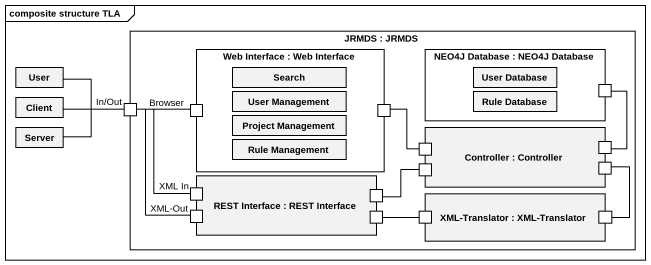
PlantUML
@startuml
mainframe composite structure TLA
rectangle "JRMDS : JRMDS" as JRMDS {
  rectangle "Web Interface : Web Interface" as Web_Interface {
    rectangle Search
    port Browser
    rectangle "Project Management" as Project_Management
    rectangle "User Management" as User_Management
    port " " as port1
    rectangle "Rule Management" as Rule_Management
  }
  rectangle "NEO4J Database : NEO4J Database" as NEO4J_Database {
    rectangle "User Database" as User_Database
    rectangle "Rule Database" as Rule_Database
    port " " as port2
  }
  port "In/Out" as In_Out
  rectangle "Controller : Controller" as Controller {
    port " " as port3
    port " " as port4
    port " " as port6
    port " " as port7
  }
  rectangle "REST Interface : REST Interface" as REST_Interface {
    port "XML In" as XML_In
    port " " as port5
    port "XML-Out" as XML_Out
    port " " as port8
  }
  rectangle "XML-Translator : XML-Translator" as XML_Translator {
    port " " as port9
    port " " as port10
  }
}
rectangle User
rectangle Client
rectangle Server
User -right- In_Out
Client -right- JRMDS
In_Out -right- Browser
port1 -- port3
Server -right- In_Out
port4 -up- port2
XML_In -up- In_Out
port6 -left- port5
XML_Out -up- In_Out
port8 -right- port9
port10 -up- port7
@enduml
